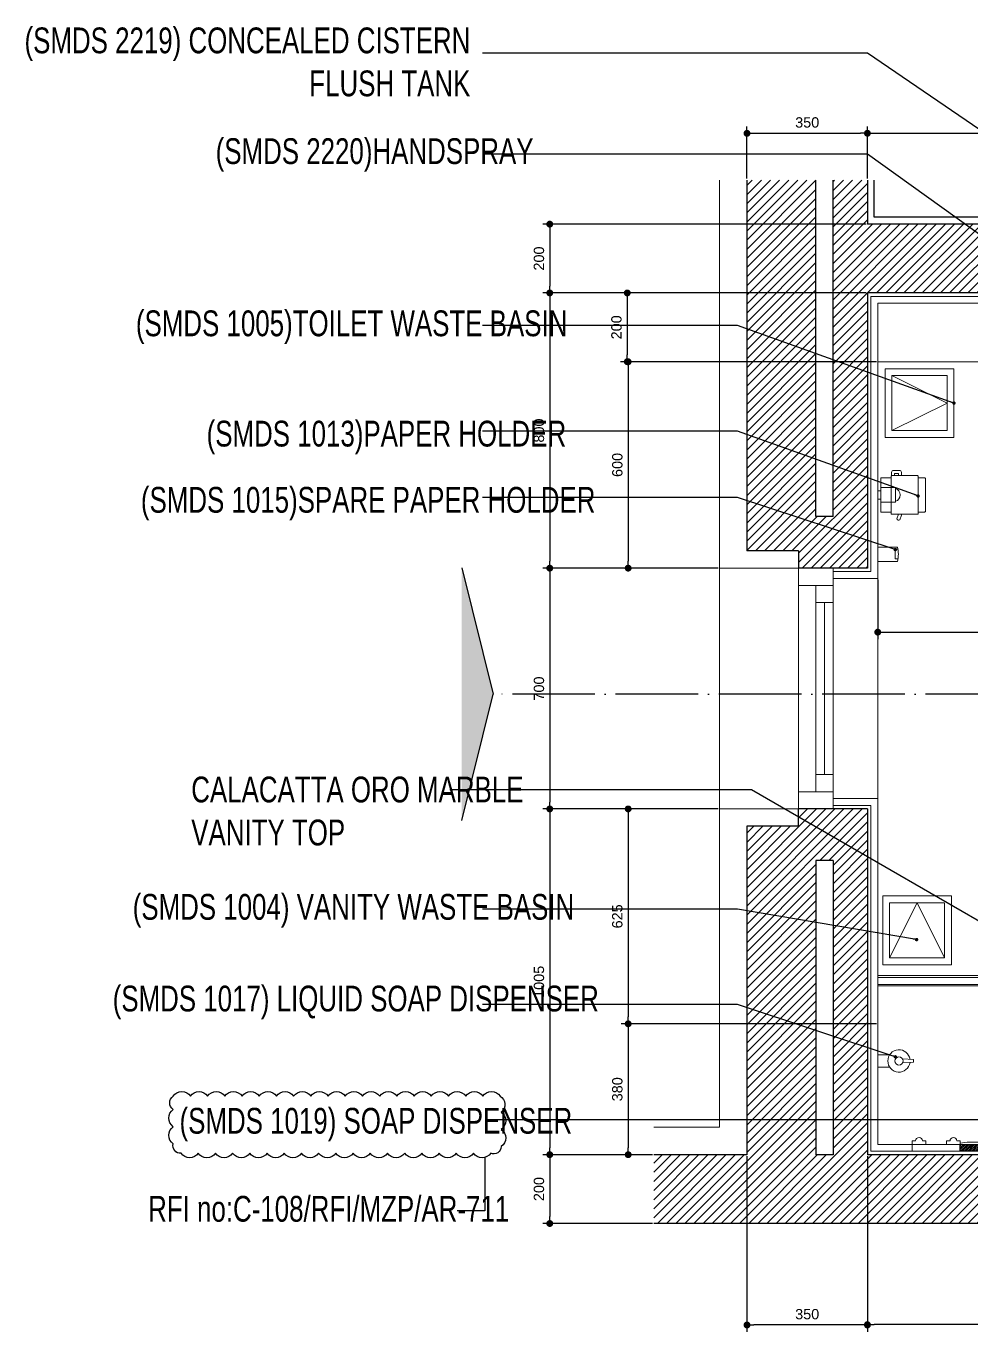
# Model space of a CAD drawing. Header units: inches. Extents: x 193287 to 241687, y 437648 to 550079.
# Drawn here: x 205949 to 208697, y 459057 to 462853 of the extents above; entities that cross this region are included whole.
import ezdxf

# ---------------------------------------------------------------- set-up
doc = ezdxf.new("R2010")
doc.units = ezdxf.units.IN
doc.header["$MEASUREMENT"] = 0
doc.linetypes.add('ACAD_ISO04W100', pattern=[30, 24, -3, 0, -3])
doc.linetypes.add('HIDDEN', pattern=[0.375, 0.25, -0.125])
for name, color, linetype in [('A-DIMESNION-1', 7, 'Continuous'), ('CQ Plaster', 1, 'Continuous'), ('CQ SPOT DETAIL DIMENSION', 9, 'Continuous'), ('CQ text label', 3, 'Continuous'), ('CQ Wall plan', 3, 'Continuous'), ('CQ Wood Section', 1, 'Continuous'), ('CQ_callout', 34, 'Continuous'), ('DIM', 251, 'Continuous'), ('Layer1', 1, 'Continuous'), ('MARBLE 2', 6, 'Continuous'), ('xref grd floor$2$CQ Wall hatch_CHB', 8, 'Continuous')]:
    doc.layers.add(name, color=color, linetype=linetype)
for name, color, linetype, lineweight in [('CQ bathroom accessories', 8, 'Continuous', 0), ('CQ Marble', 6, 'Continuous', 0), ('CQ Mirror-Glass', 4, 'Continuous', 0), ('CQ plan and elev dimension', 252, 'Continuous', 35), ('CQ wooh hatch', 8, 'HIDDEN', 18), ('Sanitary', 9, 'Continuous', 0), ('xref grd floor$0$A-DOOR', 134, 'Continuous', 18), ('xref grd floor$0$A-WALL-TILE', 8, 'Continuous', 9)]:
    doc.layers.add(name, color=color, linetype=linetype, lineweight=lineweight)
doc.styles.add('DIM 50', font='romans.shx', dxfattribs={"width": 0.75, "height": 100})
doc.styles.get("Standard").update_dxf_attribs({"font": 'arial.ttf'})
doc.dimstyles.new('CQ 20', dxfattribs={"dimscale": 0.2, "dimtxt": 150, "dimasz": 100, "dimexe": 100, "dimexo": 20, "dimgap": 80, "dimtad": 1, "dimdec": 0, "dimzin": 0, "dimdsep": 46, "dimtxsty": 'Standard', "dimblk": 'DOT', "dimcen": 100, "dimclrd": 1, "dimclre": 1, "dimclrt": 3, "dimadec": 0, "dimazin": 0, "dimtfac": 1, "dimtdec": 0, "dimtofl": 0, "dimtmove": 0, "dimatfit": 3, "dimfxl": 1, "dimtolj": 1, "dimtzin": 0, "dimlwd": -1, "dimarcsym": 0})
doc.dimstyles.get("Standard").update_dxf_attribs({"dimtxt": 0.18, "dimasz": 0.18, "dimexe": 0.18, "dimexo": 0.0625, "dimgap": 0.09, "dimtad": 0, "dimtih": 1, "dimtoh": 1, "dimdec": 4, "dimzin": 0, "dimdsep": 46, "dimtxsty": 'Standard', "dimcen": 0.09, "dimadec": 0, "dimazin": 0, "dimtfac": 1, "dimtdec": 4, "dimtofl": 0, "dimtmove": 0, "dimatfit": 3, "dimfxl": 1, "dimtolj": 1, "dimtzin": 0, "dimarcsym": 0})
pattern_1 = [(45, (0, 0), (-13.25825215, 13.25825215), [])]

# ---------------------------------------------------------------- blocks, each defined once
blk = doc.blocks.new('gf15 WC wall plan')
at = {"layer": 'xref grd floor$2$CQ Wall hatch_CHB', "extrusion": (-4.88522e-08, 5.98593e-09, 1)}
h = blk.add_hatch(dxfattribs=at)
h.set_pattern_fill('ANSI31,_O', color=8, scale=150)
h.set_pattern_definition(pattern_1)
h.paths.add_polyline_path([(208393.9, 462405.3), (208293.9, 462405.3), (208293.8, 461427.2), (208243.8, 461427.2), (208243.9, 462405.3), (208043.9, 462405.3), (208043.9, 461327.2), (208193.8, 461327.2), (208193.8, 461277.2), (208393.9, 461277.2), (208393.9, 462077.2), (210693.9, 462077.2), (210693.8, 461299.1), (210893.8, 461299.1), (210893.9, 462077.2), (211093.6, 462077.2), (211093.6, 462277.2), (208393.9, 462277.2)])
h = blk.add_hatch(dxfattribs=at)
h.set_pattern_fill('ANSI31,_O', color=8, scale=150)
h.set_pattern_definition(pattern_1)
h.paths.add_polyline_path([(208293.9, 459572.2), (208243.9, 459572.2), (208243.9, 460427.2), (208293.9, 460427.2)], flags=16)
h.paths.add_polyline_path([(207773.1, 459572.2), (207773.1, 459372.2), (210693.9, 459372.2), (210693.9, 459572.2), (208393.9, 459572.2), (208393.9, 460527.2), (208393.8, 460577.1), (208193.8, 460577.1), (208193.9, 460527.2), (208043.9, 460527.2), (208043.9, 459572.2)])
at = {"layer": 'CQ Plaster', "elevation": 0}
blk.add_lwpolyline([(211093.6, 462297.1), (208413.8, 462297.1), (208413.8, 462405.3)], dxfattribs=at)
at = {"layer": 'CQ Wall plan', "extrusion": (-4.88522e-08, 5.98593e-09, 1)}
for p, q in [((208043.8, 462405.3, 0), (208043.8, 461327.1, 0)), ((208043.8, 462405.3, 0), (208043.8, 461327.1, 0)), ((208043.8, 462405.3, 0), (208043.8, 461327.1, 0)), ((208243.8, 461427.1, 0), (208243.8, 462405.3, 0)), ((208243.8, 461427.1, 0), (208243.8, 462405.3, 0)), ((208243.8, 461427.1, 0), (208243.8, 462405.3, 0)), ((208293.8, 461427.1, 0), (208293.8, 462405.3, 0)), ((208293.8, 461427.1, 0), (208293.8, 462405.3, 0)), ((208293.8, 461427.1, 0), (208293.8, 462405.3, 0)), ((208393.8, 462405.3, 0), (208393.8, 462277.1, 0)), ((208393.8, 462405.3, 0), (208393.8, 462277.1, 0)), ((208393.8, 462405.3, 0), (208393.8, 462277.1, 0)), ((211093.6, 462277.1, 0), (208393.8, 462277.1, 0)), ((211093.6, 462277.1, 0), (208393.8, 462277.1, 0)), ((211093.6, 462277.1, 0), (208393.8, 462277.1, 0)), ((208393.8, 462077.1, 0), (208393.8, 461277.1, 0)), ((210693.8, 462077.1, 0), (208393.8, 462077.1, 0)), ((208393.8, 462077.1, 0), (208393.8, 461277.1, 0)), ((210693.8, 462077.1, 0), (208393.8, 462077.1, 0)), ((208393.8, 462077.1, 0), (208393.8, 461277.1, 0)), ((210693.8, 462077.1, 0), (208393.8, 462077.1, 0)), ((208293.8, 461427.1, 0), (208243.8, 461427.1, 0)), ((208293.8, 461427.1, 0), (208243.8, 461427.1, 0)), ((208293.8, 461427.1, 0), (208243.8, 461427.1, 0)), ((208193.8, 461327.1, 0), (208043.8, 461327.1, 0)), ((208193.8, 461327.1, 0), (208043.8, 461327.1, 0)), ((208193.8, 461327.1, 0), (208043.8, 461327.1, 0)), ((208193.8, 461327.1, 0), (208193.8, 461277.1, 0)), ((208193.8, 461327.1, 0), (208193.8, 461277.1, 0)), ((208193.8, 461327.1, 0), (208193.8, 461277.1, 0)), ((208393.8, 461277.1, 0), (208193.8, 461277.1, 0)), ((208393.8, 461277.1, 0), (208193.8, 461277.1, 0)), ((208393.8, 461277.1, 0), (208193.8, 461277.1, 0)), ((208393.8, 460577.1, 0), (208193.8, 460577.1, 0)), ((208193.8, 460527.1, 0), (208193.8, 460577.1, 0)), ((208393.8, 460577.1, 0), (208193.8, 460577.1, 0)), ((208193.8, 460527.1, 0), (208193.8, 460577.1, 0)), ((208393.8, 460577.1, 0), (208193.8, 460577.1, 0)), ((208193.8, 460527.1, 0), (208193.8, 460577.1, 0)), ((208393.8, 460577.1, 0), (208393.8, 459572.1, 0)), ((208393.8, 460577.1, 0), (208393.8, 459572.1, 0)), ((208393.8, 460577.1, 0), (208393.8, 459572.1, 0)), ((208043.8, 460527.1, 0), (208043.8, 459572.1, 0)), ((208193.8, 460527.1, 0), (208043.8, 460527.1, 0)), ((208043.8, 460527.1, 0), (208043.8, 459572.1, 0)), ((208193.8, 460527.1, 0), (208043.8, 460527.1, 0)), ((208043.8, 460527.1, 0), (208043.8, 459572.1, 0)), ((208193.8, 460527.1, 0), (208043.8, 460527.1, 0)), ((208243.8, 460427.1, 0), (208243.8, 459572.1, 0)), ((208293.8, 460427.1, 0), (208243.8, 460427.1, 0)), ((208243.8, 460427.1, 0), (208243.8, 459572.1, 0)), ((208293.8, 460427.1, 0), (208243.8, 460427.1, 0)), ((208243.8, 460427.1, 0), (208243.8, 459572.1, 0)), ((208293.8, 460427.1, 0), (208243.8, 460427.1, 0)), ((208293.8, 460427.1, 0), (208293.8, 459572.1, 0)), ((208293.8, 460427.1, 0), (208293.8, 459572.1, 0)), ((208293.8, 460427.1, 0), (208293.8, 459572.1, 0)), ((208043.8, 459572.1, 0), (207773.1, 459572.1, 0)), ((208043.8, 459572.1, 0), (207773.1, 459572.1, 0)), ((208043.8, 459572.1, 0), (207773.1, 459572.1, 0)), ((208293.8, 459572.1, 0), (208243.8, 459572.1, 0)), ((208293.8, 459572.1, 0), (208243.8, 459572.1, 0)), ((208293.8, 459572.1, 0), (208243.8, 459572.1, 0)), ((210693.8, 459572.1, 0), (208393.8, 459572.1, 0)), ((210693.8, 459572.1, 0), (208393.8, 459572.1, 0)), ((210693.8, 459572.1, 0), (208393.8, 459572.1, 0)), ((210693.8, 459372.1, 0), (207773.1, 459372.1, 0)), ((210693.8, 459372.1, 0), (207773.1, 459372.1, 0)), ((210693.8, 459372.1, 0), (207773.1, 459372.1, 0))]:
    blk.add_line(p, q, dxfattribs=at)
at = {"layer": 'xref grd floor$0$A-DOOR', "extrusion": (-4.88522e-08, 5.98593e-09, 1)}
for p, q in [((208293.8, 461277.1, 0), (208293.8, 460577.1, 0)), ((208293.8, 461277.1, 0), (208293.8, 460577.1, 0)), ((208293.8, 461277.1, 0), (208293.8, 460577.1, 0)), ((208243.7, 461177.1, 0), (208293.7, 461177.1, 0)), ((208243.7, 461177.1, 0), (208293.7, 461177.1, 0)), ((208243.7, 461177.1, 0), (208293.7, 461177.1, 0)), ((208268.7, 461177.1, 0), (208268.8, 460677.1, 0)), ((208268.7, 461177.1, 0), (208268.8, 460677.1, 0)), ((208268.7, 461177.1, 0), (208268.8, 460677.1, 0)), ((208243.8, 460677.1, 0), (208293.8, 460677.1, 0)), ((208243.8, 460677.1, 0), (208293.8, 460677.1, 0)), ((208243.8, 460677.1, 0), (208293.8, 460677.1, 0))]:
    blk.add_line(p, q, dxfattribs=at)
at = {"layer": 'xref grd floor$0$A-DOOR', "extrusion": (-4.88522e-08, 5.98593e-09, 1), "elevation": 0}
for points in [[(208193.8, 461277.1), (208293.8, 461277.1), (208293.8, 460577.1), (208193.8, 460577.1)], [(208193.8, 461277.1), (208293.8, 461277.1), (208293.8, 461227.1), (208193.8, 461227.1)], [(208193.8, 461277.1), (208293.8, 461277.1), (208293.8, 460577.1), (208193.8, 460577.1)], [(208193.8, 461277.1), (208293.8, 461277.1), (208293.8, 461227.1), (208193.8, 461227.1)], [(208193.8, 461277.1), (208293.8, 461277.1), (208293.8, 460577.1), (208193.8, 460577.1)], [(208193.8, 461277.1), (208293.8, 461277.1), (208293.8, 461227.1), (208193.8, 461227.1)], [(208243.7, 461227.1), (208293.8, 461227.1), (208293.8, 460627.1), (208243.8, 460627.1)], [(208243.7, 461227.1), (208293.8, 461227.1), (208293.8, 460627.1), (208243.8, 460627.1)], [(208243.7, 461227.1), (208293.8, 461227.1), (208293.8, 460627.1), (208243.8, 460627.1)], [(208193.8, 460577.1), (208293.8, 460577.1), (208293.8, 460627.1), (208193.8, 460627.1)], [(208193.8, 460577.1), (208293.8, 460577.1), (208293.8, 460627.1), (208193.8, 460627.1)], [(208193.8, 460577.1), (208293.8, 460577.1), (208293.8, 460627.1), (208193.8, 460627.1)]]:
    blk.add_lwpolyline(points, close=True, dxfattribs=at)
at = {"layer": 'xref grd floor$0$A-WALL-TILE'}
for p, q in [((207963.8, 461277.1, 0), (207963.8, 462405.3, 0)), ((207963.8, 461277.1, 0), (207963.8, 460577.2, 0)), ((207963.8, 459652.1, 0), (207963.8, 460577.1, 0))]:
    blk.add_line(p, q, dxfattribs=at)
at = {"layer": 'xref grd floor$0$A-WALL-TILE', "extrusion": (-4.88522e-08, 5.98593e-09, 1)}
for p, q in [((208193.8, 461277.1, 0), (207963.8, 461277.1, 0)), ((208193.8, 461277.1, 0), (207963.8, 461277.1, 0)), ((208193.8, 461277.1, 0), (207963.8, 461277.1, 0)), ((208193.8, 460577.1, 0), (207963.8, 460577.1, 0)), ((208193.8, 460577.1, 0), (207963.8, 460577.1, 0)), ((208193.8, 460577.1, 0), (207963.8, 460577.1, 0)), ((207773.1, 459652.1, 0), (207963.8, 459652.1, 0)), ((207773.1, 459652.1, 0), (207963.8, 459652.1, 0)), ((207773.1, 459652.1, 0), (207963.8, 459652.1, 0))]:
    blk.add_line(p, q, dxfattribs=at)
blk = doc.blocks.new('gf15 marble')
at = {"layer": 'CQ Marble'}
for p, q in [((210663.8, 461877.1, 0), (208423.8, 461877.1, 0)), ((210663.8, 461299.1, 0), (210683.8, 461299.1, 0)), ((208423.8, 461247.1, 0), (208423.8, 460607.1, 0)), ((208523.8, 459602.1, 0), (208523.8, 459582.1, 0)), ((210563.8, 459602.1, 0), (210563.8, 459582.1, 0))]:
    blk.add_line(p, q, dxfattribs=at)
at = {"layer": 'CQ Marble', "elevation": 0}
for points in [[(210683.8, 461299.1), (210683.8, 462067.1), (208403.8, 462067.1), (208403.8, 461267.1), (208293.8, 461267.1)], [(210663.8, 461299.1), (210663.8, 462047.1), (208423.8, 462047.1), (208423.8, 461247.1), (208293.8, 461247.1)], [(208293.8, 460607.1), (208423.8, 460607.1), (208423.8, 459602.1), (208523.8, 459602.1)], [(208293.8, 460587.1), (208403.8, 460587.1), (208403.8, 459582.1), (208523.8, 459582.1)], [(210563.8, 459582.1), (210683.8, 459582.1), (210683.8, 460349.1)], [(210563.8, 459602.1), (210663.8, 459602.1), (210663.8, 460349.1)], [(210683.8, 460349.1), (210663.8, 460349.1)]]:
    blk.add_lwpolyline(points, dxfattribs=at)
blk = doc.blocks.new('gf15 section line')
at = {"layer": 'Layer1'}
for points in [[(213071.2, 462339.2), (213162.2, 461972.1), (213071.2, 461972.1)], [(213071.2, 461604.9), (213162.2, 461972.1), (213071.2, 461972.1)]]:
    blk.add_hatch(color=256, dxfattribs=at).paths.add_polyline_path(points)
for p in [(213071.2, 462339.2, 0), (213071.2, 461604.9, 0)]:
    blk.add_line(p, (213162.2, 461972.1, 0), dxfattribs=at)
at = {"layer": 'Layer1', "linetype": 'ACAD_ISO04W100', "ltscale": 10, "elevation": 0}
blk.add_lwpolyline([(217359.7, 461972.1), (213162.2, 461972.1), (213162.2, 461972.1)], dxfattribs=at)
blk = doc.blocks.new('vanity gf-15')
at = {"layer": 'CQ wooh hatch', "linetype": 'ByBlock', "extrusion": (-4.88522e-08, 5.98593e-09, 1)}
h = blk.add_hatch(dxfattribs=at)
h.set_pattern_fill('ANSI31', color=256, scale=30, angle=-180)
h.set_pattern_definition([(225, (-5e-09, -129.773), (2.65165043, -2.65165043), [])])
h.paths.add_polyline_path([(210423.8, 459582.1), (208663.8, 459582.1), (208663.8, 459602.1), (210423.8, 459602.1)])
at = {"layer": 'CQ Marble', "color": 6, "extrusion": (-4.88522e-08, 5.98593e-09, 1), "elevation": 0}
for points in [[(208523.8, 459612.1), (208523.8, 459602.1), (208563.8, 459602.1), (208563.8, 459612.1), (208553.8, 459612.1, 0.406322), (208543.8, 459622.1, 0.417323), (208533.8, 459612.1)], [(208623.8, 459612.1), (208623.8, 459602.1), (208663.8, 459602.1), (208663.8, 459612.1), (208653.8, 459612.1, 0.406322), (208643.8, 459622.1, 0.417323), (208633.8, 459612.1)], [(210423.8, 459612.1), (210423.8, 459602.1), (210463.8, 459602.1), (210463.8, 459612.1), (210453.8, 459612.1, 0.406322), (210443.8, 459622.1, 0.417323), (210433.8, 459612.1)], [(210523.8, 459612.1), (210523.8, 459602.1), (210563.8, 459602.1), (210563.8, 459612.1), (210553.8, 459612.1, 0.406322), (210543.8, 459622.1, 0.417323), (210533.8, 459612.1)]]:
    blk.add_lwpolyline(points, format="xyb", close=True, dxfattribs=at)
at = {"layer": 'CQ Marble', "color": 6, "elevation": 0}
for points in [[(208523.8, 459582.1), (208663.8, 459582.1), (208663.8, 459602.1), (208523.8, 459602.1)], [(210423.8, 459582.1), (210563.8, 459582.1), (210563.8, 459602.1), (210423.8, 459602.1)]]:
    blk.add_lwpolyline(points, close=True, dxfattribs=at)
at = {"layer": 'CQ Mirror-Glass', "extrusion": (-4.88522e-08, 5.98593e-09, 1), "elevation": 0}
blk.add_lwpolyline([(208693.5, 459608.1), (208683.8, 459608.1, 0.03724), (208683.8, 459608.1), (208663.8, 459605.1), (208663.8, 459602.1), (208693.5, 459602.1), (210423.8, 459602.1), (210423.8, 459605.1), (210403.8, 459608.1, 0.055906), (210403.8, 459608.1)], format="xyb", close=True, dxfattribs=at)
at = {"layer": 'CQ Wood Section', "extrusion": (-4.88522e-08, 5.98593e-09, 1), "elevation": 0}
blk.add_lwpolyline([(210423.8, 459582.1), (208663.8, 459582.1), (208663.8, 459602.1), (210423.8, 459602.1)], close=True, dxfattribs=at)
blk = doc.blocks.new('tissue holder plan')
at = {"layer": 'DIM', "lineweight": 0}
blk.add_line((146241.2, 41841.1), (146238.5, 41841.1), dxfattribs=at)
for points in [[(146169.9, 41901.1), (146194.2, 41901.1), (146194.2, 41910), (146169.9, 41910)], [(146132, 41870.8), (146231.8, 41870.8), (146231.8, 41901.1), (146132, 41901.1)], [(146160.8, 41901), (146203.4, 41901), (146203.4, 41858.5), (146160.8, 41858.5)]]:
    blk.add_lwpolyline(points, close=True, dxfattribs=at)
for points in [[(146125.7, 41869.8), (146116.7, 41869.8, 0.414214), (146110.7, 41863.8), (146110.7, 41847.1, 0.414214), (146116.7, 41841.1), (146125.7, 41841.1)], [(146235.5, 41792.7), (146128.7, 41792.7, -0.414214), (146125.7, 41795.7), (146125.7, 41867.8, -0.414214), (146128.7, 41870.8), (146235.5, 41870.8, -0.414214), (146238.5, 41867.8), (146238.5, 41795.7, -0.414214), (146235.5, 41792.7), (146132.2, 41792.7), (146132.2, 41774, 0.414214), (146135.2, 41771), (146229, 41771, 0.414214), (146232, 41774), (146232, 41792.7)]]:
    blk.add_lwpolyline(points, format="xyb", dxfattribs=at)
for points in [[(146125.7, 41860.8), (146119.7, 41860.8), (146119.7, 41850.1), (146125.7, 41850.1)], [(146238.5, 41849.7), (146251.7, 41854.4)], [(146241.2, 41841.1), (146254.7, 41845.9)]]:
    blk.add_lwpolyline(points, dxfattribs=at)
for centre, radius, start, end in [((146182.1, 41864.2), 19.5, 197.065, 342.935), ((146250, 41849), 5.64, 326.8854, 72.6818)]:
    blk.add_arc(centre, radius, start, end, dxfattribs=at)
blk = doc.blocks.new('SPAR TISSUE HOLDER PLAN')
at = {"layer": 'DIM', "lineweight": 0}
blk.add_lwpolyline([(143273.4, 42507.9), (143273.4, 42565.5), (143315.2, 42565.5), (143315.2, 42508.3)], dxfattribs=at)
blk.add_lwpolyline([(143279.5, 42506.8), (143279.5, 42513.4, -0.414214), (143280.5, 42514.4), (143306.4, 42514.4, -0.414214), (143307.4, 42513.4), (143307.4, 42506.8)], format="xyb", dxfattribs=at)
for centre, start, end in [((143297.1, 42621.6), 258.2458, 268.2132), ((143289.8, 42621.6), 271.7868, 282.6409)]:
    blk.add_arc(centre, 116.1, start, end, dxfattribs=at)
blk = doc.blocks.new('SOAP DISPENSER PLAN')
at = {"layer": 'Sanitary', "lineweight": 0}
blk.add_line((144367, 39839.7), (144359, 39839.7), dxfattribs=at)
for points in [[(144344.9, 39944), (144344.9, 39909.3)], [(144381.1, 39944), (144344.9, 39944)], [(144381.1, 39944), (144381.1, 39909.3)], [(144357.1, 39871.7), (144359, 39839.7)], [(144368.9, 39871.7), (144367, 39839.7)]]:
    blk.add_lwpolyline(points, dxfattribs=at)
blk.add_circle((144363, 39882.3), 12, dxfattribs=at)
blk.add_arc((144363, 39882.3), 32.5, 278.1588, 261.8412, dxfattribs=at)
blk = doc.blocks.new('_Dot')
at = {"color": 0, "linetype": 'ByBlock', "lineweight": -2}
blk.add_line((-0.5, 0), (-1, 0), dxfattribs=at)
at = {"color": 0, "linetype": 'ByBlock', "const_width": 0.5}
blk.add_lwpolyline([(-0.25, 0, 1), (0.25, 0, 1)], format="xyb", close=True, dxfattribs=at)
blk = doc.blocks.new('*D578')
at = {"layer": 'A-DIMESNION-1', "color": 1, "lineweight": -2, "ltscale": 0.05, "transparency": 16777216}
for p, q in [((208043.8, 462409.3), (208043.8, 462561.2)), ((208393.8, 462409.3), (208393.8, 462561.2))]:
    blk.add_line(p, q, dxfattribs=at)
at = {"layer": 'A-DIMESNION-1', "color": 1, "ltscale": 0.05, "transparency": 16777216}
blk.add_line((208063.8, 462541.2), (208373.8, 462541.2), dxfattribs=at)
at = {"layer": 'Defpoints', "color": 0, "linetype": 'Continuous', "ltscale": 0.05, "transparency": 16777216}
for p in [(208393.8, 462541.2), (208043.8, 462405.3, 0), (208393.8, 462405.3, 0)]:
    blk.add_point(p, dxfattribs=at)
at = {"layer": 'A-DIMESNION-1', "color": 1, "linetype": 'Continuous', "ltscale": 0.05, "transparency": 16777216, "xscale": 20, "yscale": 20, "zscale": 20, "rotation": 180}
blk.add_blockref('_Dot', (208043.8, 462541.2), dxfattribs=at)
at = {"layer": 'A-DIMESNION-1', "color": 1, "linetype": 'Continuous', "ltscale": 0.05, "transparency": 16777216, "xscale": 20, "yscale": 20, "zscale": 20}
blk.add_blockref('_Dot', (208393.8, 462541.2), dxfattribs=at)
at = {"layer": 'A-DIMESNION-1', "color": 3, "linetype": 'Continuous', "ltscale": 0.05, "transparency": 16777216, "insert": (208218.8, 462572.6), "char_height": 30, "attachment_point": 5}
blk.add_mtext('\\A1;350', dxfattribs=at)
blk = doc.blocks.new('*D579')
at = {"layer": 'A-DIMESNION-1', "color": 1, "lineweight": -2, "ltscale": 0.05, "transparency": 16777216}
for p, q in [((208393.8, 462409.3), (208393.8, 462561.2)), ((210693.8, 462081.1), (210693.8, 462561.2))]:
    blk.add_line(p, q, dxfattribs=at)
at = {"layer": 'A-DIMESNION-1', "color": 1, "ltscale": 0.05, "transparency": 16777216}
blk.add_line((208413.8, 462541.2), (210673.8, 462541.2), dxfattribs=at)
at = {"layer": 'Defpoints', "color": 0, "linetype": 'Continuous', "ltscale": 0.05, "transparency": 16777216}
for p in [(210693.8, 462541.2), (208393.8, 462405.3, 0), (210693.8, 462077.1, 0)]:
    blk.add_point(p, dxfattribs=at)
at = {"layer": 'A-DIMESNION-1', "color": 1, "linetype": 'Continuous', "ltscale": 0.05, "transparency": 16777216, "xscale": 20, "yscale": 20, "zscale": 20, "rotation": 180}
blk.add_blockref('_Dot', (208393.8, 462541.2), dxfattribs=at)
at = {"layer": 'A-DIMESNION-1', "color": 1, "linetype": 'Continuous', "ltscale": 0.05, "transparency": 16777216, "xscale": 20, "yscale": 20, "zscale": 20}
blk.add_blockref('_Dot', (210693.8, 462541.2), dxfattribs=at)
at = {"layer": 'A-DIMESNION-1', "color": 3, "linetype": 'Continuous', "ltscale": 0.05, "transparency": 16777216, "insert": (209543.8, 462572.6), "char_height": 30, "attachment_point": 5}
blk.add_mtext('\\A1;2300', dxfattribs=at)
blk = doc.blocks.new('*D587')
at = {"layer": 'A-DIMESNION-1', "color": 1, "lineweight": -2, "ltscale": 0.05, "transparency": 16777216}
for p, q in [((210693.8, 459718.1), (210693.8, 459058)), ((208393.8, 459568.1), (208393.8, 459058))]:
    blk.add_line(p, q, dxfattribs=at)
at = {"layer": 'A-DIMESNION-1', "color": 1, "ltscale": 0.05, "transparency": 16777216}
blk.add_line((210673.8, 459078), (208413.8, 459078), dxfattribs=at)
at = {"layer": 'Defpoints', "color": 0, "linetype": 'Continuous', "ltscale": 0.05, "transparency": 16777216}
for p in [(210693.8, 459722.1, 0), (208393.8, 459572.1, 0), (208393.8, 459078)]:
    blk.add_point(p, dxfattribs=at)
at = {"layer": 'A-DIMESNION-1', "color": 1, "linetype": 'Continuous', "ltscale": 0.05, "transparency": 16777216, "xscale": 20, "yscale": 20, "zscale": 20, "rotation": 180}
blk.add_blockref('_Dot', (208393.8, 459078), dxfattribs=at)
at = {"layer": 'A-DIMESNION-1', "color": 1, "linetype": 'Continuous', "ltscale": 0.05, "transparency": 16777216, "xscale": 20, "yscale": 20, "zscale": 20}
blk.add_blockref('_Dot', (210693.8, 459078), dxfattribs=at)
at = {"layer": 'A-DIMESNION-1', "color": 3, "linetype": 'Continuous', "ltscale": 0.05, "transparency": 16777216, "insert": (209543.8, 459109.3), "char_height": 30, "attachment_point": 5}
blk.add_mtext('\\A1;2300', dxfattribs=at)
blk = doc.blocks.new('*D588')
at = {"layer": 'A-DIMESNION-1', "color": 1, "lineweight": -2, "ltscale": 0.05, "transparency": 16777216}
for p, q in [((208043.8, 459568.1), (208043.8, 459057)), ((208393.8, 459568.1), (208393.8, 459057))]:
    blk.add_line(p, q, dxfattribs=at)
at = {"layer": 'A-DIMESNION-1', "color": 1, "ltscale": 0.05, "transparency": 16777216}
blk.add_line((208373.8, 459077), (208063.8, 459077), dxfattribs=at)
at = {"layer": 'Defpoints', "color": 0, "linetype": 'Continuous', "ltscale": 0.05, "transparency": 16777216}
for p in [(208043.8, 459572.1, 0), (208393.8, 459572.1, 0), (208043.8, 459077)]:
    blk.add_point(p, dxfattribs=at)
at = {"layer": 'A-DIMESNION-1', "color": 1, "linetype": 'Continuous', "ltscale": 0.05, "transparency": 16777216, "xscale": 20, "yscale": 20, "zscale": 20, "rotation": 180}
blk.add_blockref('_Dot', (208043.8, 459077), dxfattribs=at)
at = {"layer": 'A-DIMESNION-1', "color": 1, "linetype": 'Continuous', "ltscale": 0.05, "transparency": 16777216, "xscale": 20, "yscale": 20, "zscale": 20}
blk.add_blockref('_Dot', (208393.8, 459077), dxfattribs=at)
at = {"layer": 'A-DIMESNION-1', "color": 3, "linetype": 'Continuous', "ltscale": 0.05, "transparency": 16777216, "insert": (208218.8, 459108.3), "char_height": 30, "attachment_point": 5}
blk.add_mtext('\\A1;350', dxfattribs=at)
blk = doc.blocks.new('*D589')
at = {"layer": 'A-DIMESNION-1', "color": 1, "lineweight": -2, "ltscale": 0.05, "transparency": 16777216}
for p, q in [((208389.8, 462277.1), (207450.6, 462277.1)), ((208389.8, 462077.1), (207450.6, 462077.1))]:
    blk.add_line(p, q, dxfattribs=at)
at = {"layer": 'A-DIMESNION-1', "color": 1, "ltscale": 0.05, "transparency": 16777216}
blk.add_line((207470.6, 462257.1), (207470.6, 462097.1), dxfattribs=at)
at = {"layer": 'Defpoints', "color": 0, "linetype": 'Continuous', "ltscale": 0.05, "transparency": 16777216}
for p in [(208393.8, 462277.1, 0), (207470.6, 462077.1), (208393.8, 462077.1, 0)]:
    blk.add_point(p, dxfattribs=at)
at = {"layer": 'A-DIMESNION-1', "color": 1, "linetype": 'Continuous', "ltscale": 0.05, "transparency": 16777216, "xscale": 20, "yscale": 20, "zscale": 20}
for p, rotation in [((207470.6, 462277.1), 90), ((207470.6, 462077.1), 270)]:
    blk.add_blockref('_Dot', p, dxfattribs=dict(at, rotation=rotation))
at = {"layer": 'A-DIMESNION-1', "color": 3, "linetype": 'Continuous', "ltscale": 0.05, "transparency": 16777216, "insert": (207439.3, 462177.1), "char_height": 30, "attachment_point": 5, "rotation": 90}
blk.add_mtext('\\A1;200', dxfattribs=at)
blk = doc.blocks.new('*D590')
at = {"layer": 'A-DIMESNION-1', "color": 1, "lineweight": -2, "ltscale": 0.05, "transparency": 16777216}
for p, q in [((208389.8, 462077.1), (207450.6, 462077.1)), ((207959.8, 461277.1), (207450.6, 461277.1))]:
    blk.add_line(p, q, dxfattribs=at)
at = {"layer": 'A-DIMESNION-1', "color": 1, "ltscale": 0.05, "transparency": 16777216}
blk.add_line((207470.6, 462057.1), (207470.6, 461297.1), dxfattribs=at)
at = {"layer": 'Defpoints', "color": 0, "linetype": 'Continuous', "ltscale": 0.05, "transparency": 16777216}
for p in [(208393.8, 462077.1, 0), (207470.6, 461277.1), (207963.8, 461277.1, 0)]:
    blk.add_point(p, dxfattribs=at)
at = {"layer": 'A-DIMESNION-1', "color": 1, "linetype": 'Continuous', "ltscale": 0.05, "transparency": 16777216, "xscale": 20, "yscale": 20, "zscale": 20}
for p, rotation in [((207470.6, 462077.1), 90), ((207470.6, 461277.1), 270)]:
    blk.add_blockref('_Dot', p, dxfattribs=dict(at, rotation=rotation))
at = {"layer": 'A-DIMESNION-1', "color": 3, "linetype": 'Continuous', "ltscale": 0.05, "transparency": 16777216, "insert": (207439.3, 461677.1), "char_height": 30, "attachment_point": 5, "rotation": 90}
blk.add_mtext('\\A1;800', dxfattribs=at)
blk = doc.blocks.new('*D591')
at = {"layer": 'A-DIMESNION-1', "color": 1, "lineweight": -2, "ltscale": 0.05, "transparency": 16777216}
for p, q in [((207959.8, 461277.1), (207450.6, 461277.1)), ((207959.8, 460577.1), (207450.6, 460577.1))]:
    blk.add_line(p, q, dxfattribs=at)
at = {"layer": 'A-DIMESNION-1', "color": 1, "ltscale": 0.05, "transparency": 16777216}
blk.add_line((207470.6, 461257.1), (207470.6, 460597.1), dxfattribs=at)
at = {"layer": 'Defpoints', "color": 0, "linetype": 'Continuous', "ltscale": 0.05, "transparency": 16777216}
for p in [(207963.8, 461277.1, 0), (207470.6, 460577.1), (207963.8, 460577.1, 0)]:
    blk.add_point(p, dxfattribs=at)
at = {"layer": 'A-DIMESNION-1', "color": 1, "linetype": 'Continuous', "ltscale": 0.05, "transparency": 16777216, "xscale": 20, "yscale": 20, "zscale": 20}
for p, rotation in [((207470.6, 461277.1), 90), ((207470.6, 460577.1), 270)]:
    blk.add_blockref('_Dot', p, dxfattribs=dict(at, rotation=rotation))
at = {"layer": 'A-DIMESNION-1', "color": 3, "linetype": 'Continuous', "ltscale": 0.05, "transparency": 16777216, "insert": (207439.3, 460927.1), "char_height": 30, "attachment_point": 5, "rotation": 90}
blk.add_mtext('\\A1;700', dxfattribs=at)
blk = doc.blocks.new('*D592')
at = {"layer": 'A-DIMESNION-1', "color": 1, "lineweight": -2, "ltscale": 0.05, "transparency": 16777216}
for p, q in [((207959.8, 460577.1), (207450.6, 460577.1)), ((207769.1, 459572.1), (207450.6, 459572.1))]:
    blk.add_line(p, q, dxfattribs=at)
at = {"layer": 'A-DIMESNION-1', "color": 1, "ltscale": 0.05, "transparency": 16777216}
blk.add_line((207470.6, 460557.1), (207470.6, 459592.1), dxfattribs=at)
at = {"layer": 'Defpoints', "color": 0, "linetype": 'Continuous', "ltscale": 0.05, "transparency": 16777216}
for p in [(207963.8, 460577.1, 0), (207470.6, 459572.1), (207773.1, 459572.1, 0)]:
    blk.add_point(p, dxfattribs=at)
at = {"layer": 'A-DIMESNION-1', "color": 1, "linetype": 'Continuous', "ltscale": 0.05, "transparency": 16777216, "xscale": 20, "yscale": 20, "zscale": 20}
for p, rotation in [((207470.6, 460577.1), 90), ((207470.6, 459572.1), 270)]:
    blk.add_blockref('_Dot', p, dxfattribs=dict(at, rotation=rotation))
at = {"layer": 'A-DIMESNION-1', "color": 3, "linetype": 'Continuous', "ltscale": 0.05, "transparency": 16777216, "insert": (207439.3, 460074.6), "char_height": 30, "attachment_point": 5, "rotation": 90}
blk.add_mtext('\\A1;1005', dxfattribs=at)
blk = doc.blocks.new('*D593')
at = {"layer": 'A-DIMESNION-1', "color": 1, "lineweight": -2, "ltscale": 0.05, "transparency": 16777216}
for p, q in [((207769.1, 459572.1), (207450.6, 459572.1)), ((207769.1, 459372.1), (207450.6, 459372.1))]:
    blk.add_line(p, q, dxfattribs=at)
at = {"layer": 'A-DIMESNION-1', "color": 1, "ltscale": 0.05, "transparency": 16777216}
blk.add_line((207470.6, 459552.1), (207470.6, 459392.1), dxfattribs=at)
at = {"layer": 'Defpoints', "color": 0, "linetype": 'Continuous', "ltscale": 0.05, "transparency": 16777216}
for p in [(207773.1, 459572.1, 0), (207470.6, 459372.1), (207773.1, 459372.1, 0)]:
    blk.add_point(p, dxfattribs=at)
at = {"layer": 'A-DIMESNION-1', "color": 1, "linetype": 'Continuous', "ltscale": 0.05, "transparency": 16777216, "xscale": 20, "yscale": 20, "zscale": 20}
for p, rotation in [((207470.6, 459572.1), 90), ((207470.6, 459372.1), 270)]:
    blk.add_blockref('_Dot', p, dxfattribs=dict(at, rotation=rotation))
at = {"layer": 'A-DIMESNION-1', "color": 3, "linetype": 'Continuous', "ltscale": 0.05, "transparency": 16777216, "insert": (207439.3, 459472.1), "char_height": 30, "attachment_point": 5, "rotation": 90}
blk.add_mtext('\\A1;200', dxfattribs=at)
blk = doc.blocks.new('*D625')
at = {"layer": 'A-DIMESNION-1', "color": 1, "lineweight": -2, "ltscale": 0.05, "transparency": 16777216}
for p, q in [((208389.8, 462077.1), (207675.9, 462077.1)), ((208419.8, 461877.1), (207675.9, 461877.1))]:
    blk.add_line(p, q, dxfattribs=at)
at = {"layer": 'A-DIMESNION-1', "color": 1, "ltscale": 0.05, "transparency": 16777216}
blk.add_line((207695.9, 462057.1), (207695.9, 461897.1), dxfattribs=at)
at = {"layer": 'Defpoints', "color": 0, "linetype": 'Continuous', "ltscale": 0.05, "transparency": 16777216}
for p in [(208393.8, 462077.1, 0), (207695.9, 461877.1), (208423.8, 461877.1, 0)]:
    blk.add_point(p, dxfattribs=at)
at = {"layer": 'A-DIMESNION-1', "color": 1, "linetype": 'Continuous', "ltscale": 0.05, "transparency": 16777216, "xscale": 20, "yscale": 20, "zscale": 20}
for p, rotation in [((207695.9, 462077.1), 90), ((207695.9, 461877.1), 270)]:
    blk.add_blockref('_Dot', p, dxfattribs=dict(at, rotation=rotation))
at = {"layer": 'A-DIMESNION-1', "color": 3, "linetype": 'Continuous', "ltscale": 0.05, "transparency": 16777216, "insert": (207664.5, 461977.1), "char_height": 30, "attachment_point": 5, "rotation": 90}
blk.add_mtext('\\A1;200', dxfattribs=at)
blk = doc.blocks.new('*D626')
at = {"layer": 'A-DIMESNION-1', "color": 1, "lineweight": -2, "ltscale": 0.05, "transparency": 16777216}
for p, q in [((208419.8, 461877.1), (207678.5, 461877.1)), ((207959.8, 461277.1), (207678.5, 461277.1))]:
    blk.add_line(p, q, dxfattribs=at)
at = {"layer": 'A-DIMESNION-1', "color": 1, "ltscale": 0.05, "transparency": 16777216}
blk.add_line((207698.5, 461857.1), (207698.5, 461297.1), dxfattribs=at)
at = {"layer": 'Defpoints', "color": 0, "linetype": 'Continuous', "ltscale": 0.05, "transparency": 16777216}
for p in [(208423.8, 461877.1, 0), (207698.5, 461277.1), (207963.8, 461277.1, 0)]:
    blk.add_point(p, dxfattribs=at)
at = {"layer": 'A-DIMESNION-1', "color": 1, "linetype": 'Continuous', "ltscale": 0.05, "transparency": 16777216, "xscale": 20, "yscale": 20, "zscale": 20}
for p, rotation in [((207698.5, 461877.1), 90), ((207698.5, 461277.1), 270)]:
    blk.add_blockref('_Dot', p, dxfattribs=dict(at, rotation=rotation))
at = {"layer": 'A-DIMESNION-1', "color": 3, "linetype": 'Continuous', "ltscale": 0.05, "transparency": 16777216, "insert": (207667.1, 461577.1), "char_height": 30, "attachment_point": 5, "rotation": 90}
blk.add_mtext('\\A1;600', dxfattribs=at)
blk = doc.blocks.new('*D627')
at = {"layer": 'A-DIMESNION-1', "color": 1, "lineweight": -2, "ltscale": 0.05, "transparency": 16777216}
for p, q in [((208419.8, 459952.5), (207678.5, 459952.5)), ((207769.1, 459572.1), (207678.5, 459572.1))]:
    blk.add_line(p, q, dxfattribs=at)
at = {"layer": 'A-DIMESNION-1', "color": 1, "ltscale": 0.05, "transparency": 16777216}
blk.add_line((207698.5, 459932.5), (207698.5, 459592.1), dxfattribs=at)
at = {"layer": 'Defpoints', "color": 0, "linetype": 'Continuous', "ltscale": 0.05, "transparency": 16777216}
for p in [(208423.8, 459952.5, 0), (207698.5, 459572.1), (207773.1, 459572.1, 0)]:
    blk.add_point(p, dxfattribs=at)
at = {"layer": 'A-DIMESNION-1', "color": 1, "linetype": 'Continuous', "ltscale": 0.05, "transparency": 16777216, "xscale": 20, "yscale": 20, "zscale": 20}
for p, rotation in [((207698.5, 459952.5), 90), ((207698.5, 459572.1), 270)]:
    blk.add_blockref('_Dot', p, dxfattribs=dict(at, rotation=rotation))
at = {"layer": 'A-DIMESNION-1', "color": 3, "linetype": 'Continuous', "ltscale": 0.05, "transparency": 16777216, "insert": (207667.1, 459762.3), "char_height": 30, "attachment_point": 5, "rotation": 90}
blk.add_mtext('\\A1;380', dxfattribs=at)
blk = doc.blocks.new('*D628')
at = {"layer": 'A-DIMESNION-1', "color": 1, "lineweight": -2, "ltscale": 0.05, "transparency": 16777216}
for p, q in [((207949.8, 460577.1), (207678.5, 460577.1)), ((207959.8, 459952.5), (207678.5, 459952.5))]:
    blk.add_line(p, q, dxfattribs=at)
at = {"layer": 'A-DIMESNION-1', "color": 1, "ltscale": 0.05, "transparency": 16777216}
blk.add_line((207698.5, 460557.1), (207698.5, 459972.5), dxfattribs=at)
at = {"layer": 'Defpoints', "color": 0, "linetype": 'Continuous', "ltscale": 0.05, "transparency": 16777216}
for p in [(207953.8, 460577.1), (207698.5, 459952.5), (207963.8, 459952.5)]:
    blk.add_point(p, dxfattribs=at)
at = {"layer": 'A-DIMESNION-1', "color": 1, "linetype": 'Continuous', "ltscale": 0.05, "transparency": 16777216, "xscale": 20, "yscale": 20, "zscale": 20}
for p, rotation in [((207698.5, 460577.1), 90), ((207698.5, 459952.5), 270)]:
    blk.add_blockref('_Dot', p, dxfattribs=dict(at, rotation=rotation))
at = {"layer": 'A-DIMESNION-1', "color": 3, "linetype": 'Continuous', "ltscale": 0.05, "transparency": 16777216, "insert": (207667.1, 460264.8), "char_height": 30, "attachment_point": 5, "rotation": 90}
blk.add_mtext('\\A1;625', dxfattribs=at)
blk = doc.blocks.new('*D630')
at = {"layer": 'A-DIMESNION-1', "color": 1, "lineweight": -2, "ltscale": 0.05, "transparency": 16777216}
for p, q in [((210663.7, 461397.4), (210663.7, 461071.1)), ((208423.8, 461243.1), (208423.8, 461071.1))]:
    blk.add_line(p, q, dxfattribs=at)
at = {"layer": 'A-DIMESNION-1', "color": 1, "ltscale": 0.05, "transparency": 16777216}
blk.add_line((208443.8, 461091.1), (210643.7, 461091.1), dxfattribs=at)
at = {"layer": 'Defpoints', "color": 0, "linetype": 'Continuous', "ltscale": 0.05, "transparency": 16777216}
for p in [(210663.7, 461401.4, 0), (208423.8, 461247.1, 0), (210663.7, 461091.1)]:
    blk.add_point(p, dxfattribs=at)
at = {"layer": 'A-DIMESNION-1', "color": 1, "linetype": 'Continuous', "ltscale": 0.05, "transparency": 16777216, "xscale": 20, "yscale": 20, "zscale": 20, "rotation": 180}
blk.add_blockref('_Dot', (208423.8, 461091.1), dxfattribs=at)
at = {"layer": 'A-DIMESNION-1', "color": 1, "linetype": 'Continuous', "ltscale": 0.05, "transparency": 16777216, "xscale": 20, "yscale": 20, "zscale": 20}
blk.add_blockref('_Dot', (210663.7, 461091.1), dxfattribs=at)
at = {"layer": 'A-DIMESNION-1', "color": 3, "linetype": 'Continuous', "ltscale": 0.05, "transparency": 16777216, "insert": (209543.7, 461122.5), "char_height": 30, "attachment_point": 5}
blk.add_mtext('\\A1;2240', dxfattribs=at)

msp = doc.modelspace()

# ---------------------------------------------------------------- linework, layer by layer
at = {"layer": 'CQ bathroom accessories', "lineweight": 0, "elevation": -0.001}
for points in [[(208645.076, 461856.934), (208645.076, 461656.934), (208445.076, 461656.934), (208445.076, 461856.934)], [(208645.076, 461856.934), (208645.076, 461656.934), (208445.076, 461656.934), (208445.076, 461856.934)], [(208625.076, 461836.934), (208625.076, 461676.934), (208465.076, 461676.934), (208465.076, 461836.934)], [(208625.076, 461836.934), (208625.076, 461676.934), (208465.076, 461676.934), (208465.076, 461836.934)], [(208638.233, 460324.224), (208438.233, 460324.224), (208438.233, 460124.224), (208638.233, 460124.224)], [(208638.233, 460324.224), (208438.233, 460324.224), (208438.233, 460124.224), (208638.233, 460124.224)], [(208618.233, 460304.224), (208458.233, 460304.224), (208458.233, 460144.224), (208618.233, 460144.224)], [(208618.233, 460304.224), (208458.233, 460304.224), (208458.233, 460144.224), (208618.233, 460144.224)]]:
    msp.add_lwpolyline(points, close=True, dxfattribs=at)
for points in [[(208465.076, 461836.934), (208625.076, 461756.934), (208465.076, 461676.934)], [(208465.076, 461836.934), (208625.076, 461756.934), (208465.076, 461676.934)], [(208618.233, 460144.224), (208538.233, 460304.224), (208458.233, 460144.224)], [(208618.233, 460144.224), (208538.233, 460304.224), (208458.233, 460144.224)]]:
    msp.add_lwpolyline(points, dxfattribs=at)
at = {"layer": 'CQ SPOT DETAIL DIMENSION', "color": 1}
msp.add_lwpolyline([(206376.305, 459742.421, -0.52056705), (206426.305, 459742.421, -0.52056705), (206476.305, 459742.421, -0.52056705), (206526.305, 459742.421, -0.52056705), (206576.305, 459742.421, -0.52056705), (206626.305, 459742.421, -0.52056705), (206676.305, 459742.421, -0.52056705), (206726.305, 459742.421, -0.52056705), (206776.305, 459742.421, -0.52056705), (206826.305, 459742.421, -0.52056705), (206876.305, 459742.421, -0.52056705), (206926.305, 459742.421, -0.52056705), (206976.305, 459742.421, -0.52056705), (207026.305, 459742.421, -0.52056705), (207076.305, 459742.421, -0.52056705), (207126.305, 459742.421, -0.52056705), (207176.305, 459742.421, -0.52056705), (207226.305, 459742.421, -0.52056705), (207276.305, 459742.421, -0.52056705), (207326.305, 459742.421, -0.52056705), (207329.5, 459695.616, -0.52056705), (207329.5, 459645.616, -0.52056705), (207329.5, 459595.616, -0.52056705), (207298.977, 459576.139, -0.52056705), (207248.977, 459576.139, -0.52056705), (207198.977, 459576.139, -0.52056705), (207148.977, 459576.139, -0.52056705), (207098.977, 459576.139, -0.52056705), (207048.977, 459576.139, -0.52056705), (206998.977, 459576.139, -0.52056705), (206948.977, 459576.139, -0.52056705), (206898.977, 459576.139, -0.52056705), (206848.977, 459576.139, -0.52056705), (206798.977, 459576.139, -0.52056705), (206748.977, 459576.139, -0.52056705), (206698.977, 459576.139, -0.52056705), (206648.977, 459576.139, -0.52056705), (206598.977, 459576.139, -0.52056705), (206548.977, 459576.139, -0.52056705), (206498.977, 459576.139, -0.52056705), (206448.977, 459576.139, -0.52056705), (206398.977, 459576.139, -0.52056705), (206376.305, 459603.466, -0.52056705), (206376.305, 459653.466, -0.52056705), (206376.305, 459703.466, -0.52056705)], format="xyb", close=True, dxfattribs=at)
msp.add_lwpolyline([(207281.921, 459564.176), (207281.921, 459408.648), (207201.733, 459408.648)], dxfattribs=at)
at = {"layer": 'MARBLE 2', "lineweight": 0, "elevation": 0}
for points in [[(208423.739, 460092.522), (208855.03, 460092.522), (208855.03, 460152.522), (208855.03, 460152.522), (210232.448, 460152.522), (210232.448, 460092.522), (210663.74, 460092.522)], [(208423.739, 460087.522), (208860.03, 460087.522), (208860.03, 460147.522), (210227.448, 460147.522), (210227.448, 460087.522), (210663.74, 460087.522)], [(208423.739, 460067.083), (208880.47, 460067.083), (208880.47, 460127.083), (210207.009, 460127.083), (210207.009, 460067.083), (210663.74, 460067.083)], [(208423.739, 460062.581), (208884.971, 460062.581), (208884.971, 460122.581), (210202.508, 460122.581), (210202.508, 460062.581), (210663.74, 460062.581)]]:
    msp.add_lwpolyline(points, dxfattribs=at)

# ---------------------------------------------------------------- block references
for name in ['gf15 marble', 'vanity gf-15']:
    msp.add_blockref(name, (0, 0))
at = {"layer": 'CQ bathroom accessories', "lineweight": 0, "xscale": -1, "rotation": 90}
for name, p in [('tissue holder plan', (250333.751, 607672.102, -0.001)), ('SPAR TISSUE HOLDER PLAN', (250989.263, 604611.379, -0.001))]:
    msp.add_blockref(name, p, dxfattribs=at)
at = {"layer": 'CQ plan and elev dimension'}
for name, p in [('gf15 section line', (-5856.535, -1061.241, -0.001)), ('gf15 WC wall plan', (0, 0))]:
    msp.add_blockref(name, p, dxfattribs=at)
at = {"layer": 'Sanitary', "lineweight": 0, "rotation": 90}
msp.add_blockref('SOAP DISPENSER PLAN', (248367.812, 315481.546, -0.001), dxfattribs=at)

# ---------------------------------------------------------------- texts
at = {"layer": 'CQ text label', "color": 3, "ltscale": 500, "char_height": 75, "width": 1867.39225, "attachment_point": 1, "style": 'DIM 50'}
for s, insert in [('\\pxqr;{\\fCityBlueprint|b0|i0|c2|p2;(SMDS 2219) CONCEALED CISTERN \\PFLUSH TANK}', (205372.453, 462848.742, -0.001)), ('{\\fCityBlueprint|b0|i0|c2|p2;(SMDS 2220)HANDSPRAY}', (206499.647, 462526.786, -0.001)), ('{\\fCityBlueprint|b0|i0|c2|p2;(SMDS 1005)TOILET WASTE BASIN}', (206267.803, 462026.23, -0.001)), ('{\\fCityBlueprint|b0|i0|c2|p2;(SMDS 1013)PAPER HOLDER}', (206473.36, 461705.63, -0.001)), ('{\\fCityBlueprint|b0|i0|c2|p2;(SMDS 1015)SPARE PAPER HOLDER}', (206282.362, 461513.222, -0.001)), ('{\\fCityBlueprint|b0|i0|c2|p2;CALACATTA ORO MARBLE \\PVANITY TOP}', (206428.691, 460671.134, -0.001)), ('{\\fCityBlueprint|b0|i0|c2|p2;(SMDS 1004) VANITY WASTE BASIN}', (206258.544, 460329.969, -0.001)), ('{\\fCityBlueprint|b0|i0|c2|p2;(SMDS 1017) LIQUID SOAP DISPENSER}', (206200.399, 460063.437, -0.001)), ('{\\fCityBlueprint|b0|i0|c2|p2;(SMDS 1019) SOAP DISPENSER}', (206394.655, 459708.11, 0))]:
    msp.add_mtext(s, dxfattribs=dict(at, insert=insert))
at = {"layer": 'CQ text label', "color": 1, "ltscale": 500, "insert": (206303.474, 459452.294, 0), "char_height": 75, "width": 1867.39225, "attachment_point": 1, "style": 'DIM 50'}
msp.add_mtext('{\\fCityBlueprint|b0|i0|c2|p2;RFI no:C-108/RFI/MZP/AR-711}', dxfattribs=at)

# ---------------------------------------------------------------- dimensions: what is measured, and where the dimension line sits
at = {"layer": 'A-DIMESNION-1', "color": 64, "linetype": 'Continuous', "ltscale": 0.05}
for base, p1, p2, picture, middle in [((208393.787, 462541.243), (208043.785, 462405.252, -0.001), (208393.787, 462405.252, -0.001), '*D578', (208218.786, 462572.571)), ((210693.787, 462541.243), (208393.787, 462405.252, -0.001), (210693.787, 462077.109, -0.001), '*D579', (209543.787, 462572.571)), ((210663.69, 461091.146), (208423.787, 461247.109, -0.001), (210663.69, 461401.385, 0), '*D630', (209543.738, 461122.463)), ((208393.787, 459078.001), (210693.787, 459722.109, -0.001), (208393.787, 459572.109, -0.001), '*D587', (209543.787, 459109.329)), ((208043.787, 459076.971), (208393.787, 459572.109, -0.001), (208043.787, 459572.109, -0.001), '*D588', (208218.787, 459108.298))]:
    dim = msp.add_linear_dim(base=base, p1=p1, p2=p2, dimstyle='CQ 20', dxfattribs=at)
    dim.commit()
    dim.dimension.update_dxf_attribs({"geometry": picture, "text_midpoint": middle})
for base, p1, p2, picture, middle in [((207470.609, 462077.109), (208393.787, 462277.109, -0.001), (208393.787, 462077.109, -0.001), '*D589', (207470.609, 462177.109)), ((207695.859, 461877.109), (208393.787, 462077.109, -0.001), (208423.787, 461877.109, -0.001), '*D625', (207695.859, 461977.109)), ((207470.609, 459372.109), (207773.136, 459572.109, -0.001), (207773.136, 459372.109, -0.001), '*D593', (207470.609, 459472.109))]:
    dim = msp.add_linear_dim(base=base, p1=p1, p2=p2, angle=90, dimstyle='CQ 20', dxfattribs=at)
    dim.commit()
    dim.dimension.update_dxf_attribs({"geometry": picture, "text_midpoint": middle, "dimtype": 160})
for base, p1, p2, picture, middle in [((207470.609, 461277.109), (208393.787, 462077.109, -0.001), (207963.787, 461277.109, -0.001), '*D590', (207439.292, 461677.109)), ((207698.452, 461277.109), (208423.787, 461877.109, -0.001), (207963.787, 461277.109, -0.001), '*D626', (207667.135, 461577.109)), ((207470.609, 460577.109), (207963.787, 461277.109, -0.001), (207963.787, 460577.109, -0.001), '*D591', (207439.292, 460927.109)), ((207470.609, 459572.109), (207963.787, 460577.109, -0.001), (207773.136, 459572.109, -0.001), '*D592', (207439.292, 460074.609)), ((207698.452, 459952.524), (207953.787, 460577.109), (207963.787, 459952.524), '*D628', (207667.135, 460264.817)), ((207698.452, 459572.109), (208423.787, 459952.524, 0), (207773.136, 459572.109, -0.001), '*D627', (207667.125, 459762.317))]:
    dim = msp.add_linear_dim(base=base, p1=p1, p2=p2, angle=90, dimstyle='CQ 20', dxfattribs=at)
    dim.commit()
    dim.dimension.update_dxf_attribs({"geometry": picture, "text_midpoint": middle})

# ---------------------------------------------------------------- leaders
at = {"layer": 'CQ_callout', "color": 8}
for points in [[(209486.244, 462027.14, -0.001), (208394.264, 462774.059, -0.001), (207275.247, 462774.059, -0.001)], [(209264.192, 461854.78, -0.001), (208394.264, 462480.189, -0.001), (207275.247, 462480.189, -0.001)], [(208645.076, 461756.934, -0.001), (208015.847, 461982.334, -0.001), (207275.247, 461982.334, -0.001)], [(208541.074, 461486.87, -0.001), (208015.847, 461675.016, -0.001), (207275.247, 461675.016, -0.001)], [(208474.873, 461330.855, -0.001), (208015.847, 461482.608, -0.001), (207275.247, 461482.608, -0.001)], [(209121.494, 460017.738, 0), (208056.732, 460632.42, 0), (207180.17, 460632.42, 0)], [(208536.746, 460197.304, -0.001), (208015.847, 460286.073, -0.001), (207275.247, 460286.073, -0.001)], [(208474.873, 459856.558, -0.001), (208015.847, 460008.31, -0.001), (207275.247, 460008.31, -0.001)], [(209313.738, 459673.341, -0.001), (207285.609, 459673.341, -0.001)]]:
    msp.add_leader(points, dimstyle='Standard', override={"dimasz": 10, "dimldrblk": 'Dot', "dimfxl": 0.1, "dimarcsym": 2}, dxfattribs=at)

doc.saveas('drawing.dxf')
